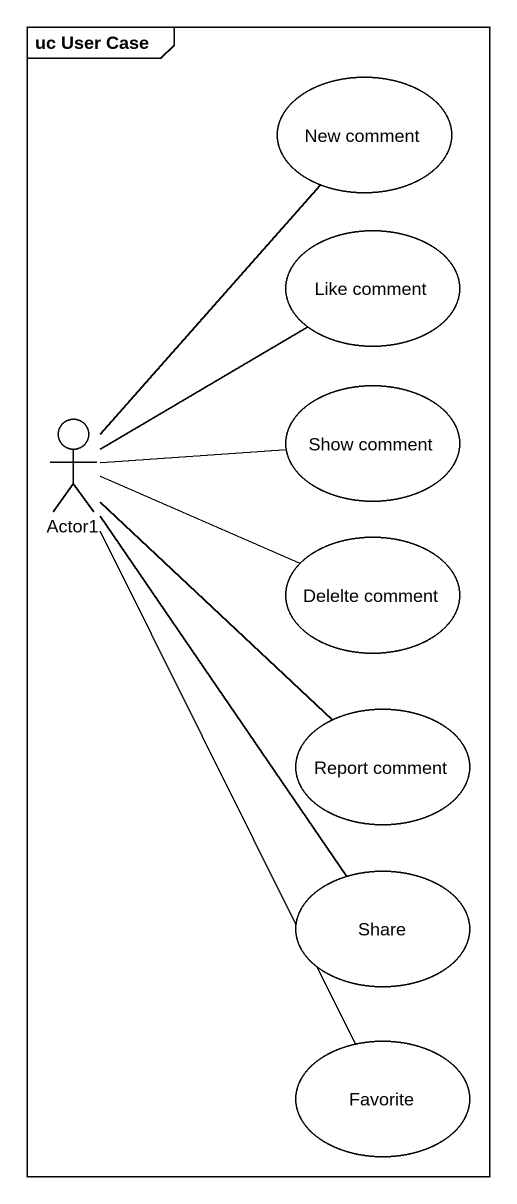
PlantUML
@startuml
mainframe uc User Case
usecase "New comment" as New_comment
usecase "Like comment" as Like_comment
usecase "Show comment" as Show_comment
actor Actor1
usecase "Delelte comment" as Delelte_comment
usecase "Report comment" as Report_comment
usecase Share
usecase Favorite
Actor1 -up- New_comment
Actor1 -up- Like_comment
Actor1 -right- Show_comment
Actor1 -right- Delelte_comment
Actor1 -- Report_comment
Actor1 -- Share
Actor1 -- Favorite
@enduml
